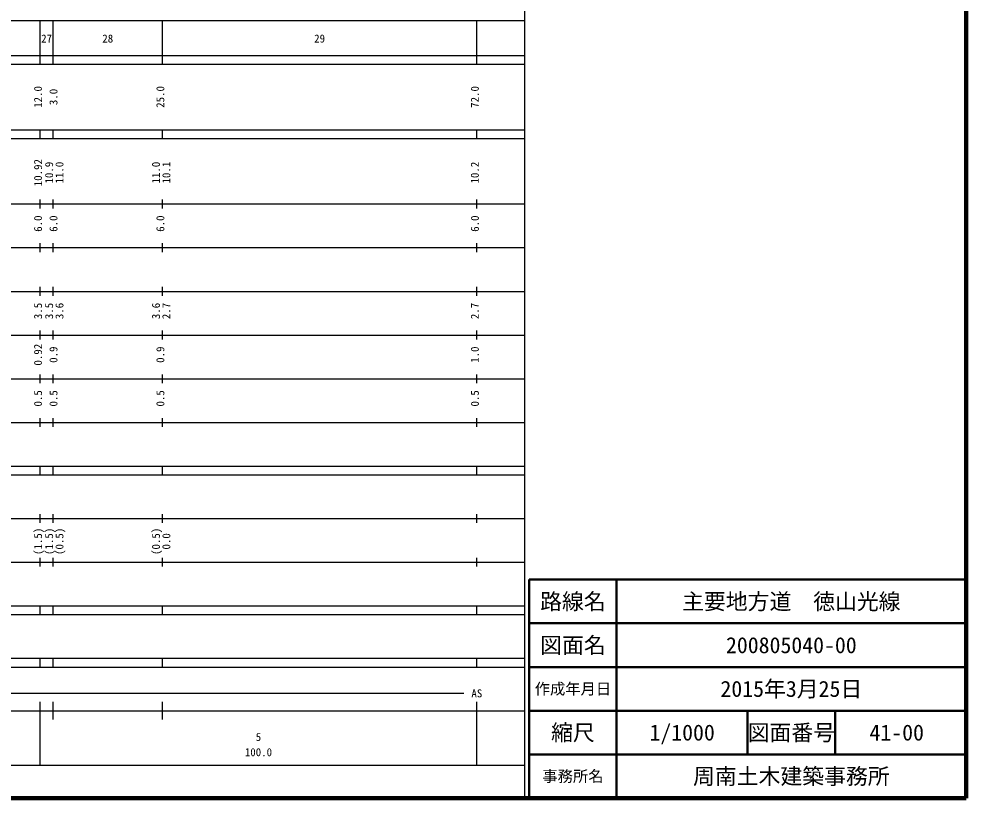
# Model space of a CAD drawing. Units: millimetres on the paper, enlarged 1000 times. Extents: x 40000 to 680000, y 20000 to 380000.
# Drawn here: x 463168 to 680000, y 20000 to 198357 of the extents above; entities that cross this region are included whole.
import ezdxf
from ezdxf.enums import TextEntityAlignment as Align

# ---------------------------------------------------------------- set-up
doc = ezdxf.new("R2010")
doc.units = ezdxf.units.MM
doc.header["$LTSCALE"] = 1000
for name, color, linetype, lineweight in [('M-TTL', 2, 'Continuous', 140), ('M-TTL-BAND', 7, 'Continuous', 25), ('M-TTL-FRAM', 2, 'Continuous', 50), ('M-TTL-LINE', 7, 'Continuous', 50)]:
    doc.layers.add(name, color=color, linetype=linetype, lineweight=lineweight)
doc.layers.add('M-TTL-TXT', color=7, linetype='Continuous')
doc.styles.add('ＭＳ ゴシック', font='')
doc.styles.get('ＭＳ ゴシック').set_extended_font_data('MS Gothic')

msp = doc.modelspace()

# ---------------------------------------------------------------- linework, layer by layer
at = {"layer": 'M-TTL'}
for p, q in [((680000, 20000), (680000, 380000)), ((40000, 20000), (680000, 20000))]:
    msp.add_line(p, q, dxfattribs=at)
at = {"layer": 'M-TTL-BAND'}
for p, q in [((579000, 20000), (579000, 370000)), ((68000, 198000), (579000, 198000)), ((468000, 188000), (468000, 198000)), ((471000, 188000), (471000, 198000)), ((496000, 188000), (496000, 198000)), ((568000, 188000), (568000, 198000)), ((40000, 190000), (579000, 190000)), ((40000, 188000), (579000, 188000)), ((40000, 173000), (579000, 173000)), ((468000, 171000), (468000, 173000)), ((471000, 171000), (471000, 173000)), ((496000, 171000), (496000, 173000)), ((568000, 171000), (568000, 173000)), ((40000, 171000), (579000, 171000)), ((468000, 155000), (468000, 157000)), ((471000, 155000), (471000, 157000)), ((496000, 155000), (496000, 157000)), ((568000, 155000), (568000, 157000)), ((40000, 156000), (579000, 156000)), ((46000, 146000), (579000, 146000)), ((468000, 145000), (468000, 147000)), ((471000, 145000), (471000, 147000)), ((496000, 145000), (496000, 147000)), ((568000, 145000), (568000, 147000)), ((468000, 135000), (468000, 137000)), ((471000, 135000), (471000, 137000)), ((496000, 135000), (496000, 137000)), ((568000, 135000), (568000, 137000)), ((52000, 136000), (579000, 136000)), ((46000, 126000), (579000, 126000)), ((468000, 125000), (468000, 127000)), ((471000, 125000), (471000, 127000)), ((496000, 125000), (496000, 127000)), ((568000, 125000), (568000, 127000)), ((52000, 116000), (579000, 116000)), ((468000, 115000), (468000, 117000)), ((471000, 115000), (471000, 117000)), ((496000, 115000), (496000, 117000)), ((568000, 115000), (568000, 117000)), ((468000, 105000), (468000, 107000)), ((471000, 105000), (471000, 107000)), ((496000, 105000), (496000, 107000)), ((568000, 105000), (568000, 107000)), ((46000, 106000), (579000, 106000)), ((40000, 96000), (579000, 96000)), ((468000, 94000), (468000, 96000)), ((471000, 94000), (471000, 96000)), ((496000, 94000), (496000, 96000)), ((568000, 94000), (568000, 96000)), ((40000, 94000), (579000, 94000)), ((468000, 83000), (468000, 85000)), ((471000, 83000), (471000, 85000)), ((496000, 83000), (496000, 85000)), ((568000, 83000), (568000, 85000)), ((49000, 84000), (579000, 84000)), ((40000, 74000), (579000, 74000)), ((468000, 73000), (468000, 75000)), ((471000, 73000), (471000, 75000)), ((496000, 73000), (496000, 75000)), ((568000, 73000), (568000, 75000)), ((40000, 64000), (579000, 64000)), ((468000, 62000), (468000, 64000)), ((471000, 62000), (471000, 64000)), ((496000, 62000), (496000, 64000)), ((568000, 62000), (568000, 64000)), ((40000, 62000), (579000, 62000)), ((40000, 52000), (579000, 52000)), ((40000, 50000), (579000, 50000)), ((468000, 50000), (468000, 52000)), ((471000, 50000), (471000, 52000)), ((496000, 50000), (496000, 52000)), ((568000, 50000), (568000, 52000)), ((71000, 44000), (565000, 44000)), ((468000, 27500), (468000, 42000)), ((471000, 38000), (471000, 42000)), ((496000, 38000), (496000, 42000)), ((568000, 27500), (568000, 42000)), ((40000, 40000), (579000, 40000)), ((68000, 27500), (579000, 27500))]:
    msp.add_line(p, q, dxfattribs=at)
at = {"layer": 'M-TTL-FRAM'}
for p, q in [((680000, 70000), (580000, 70000)), ((580000, 70000), (580000, 20000))]:
    msp.add_line(p, q, dxfattribs=at)
at = {"layer": 'M-TTL-LINE'}
for p, q in [((600000, 70000), (600000, 20000)), ((680000, 60000), (580000, 60000)), ((680000, 50000), (580000, 50000)), ((680000, 40000), (580000, 40000)), ((630000, 40000), (630000, 30000)), ((650000, 40000), (650000, 30000)), ((680000, 30000), (580000, 30000))]:
    msp.add_line(p, q, dxfattribs=at)

# ---------------------------------------------------------------- texts
at = {"layer": 'M-TTL-BAND', "style": 'ＭＳ ゴシック'}
for s, p in [('27', (469500, 192405)), ('28', (483500, 192405)), ('29', (532000, 192405)), ('AS', (568000, 42500)), ('5', (518000, 32523)), ('100.0', (518000, 29033))]:
    msp.add_text(s, height=1833, dxfattribs=at).set_placement(p, align=Align.BOTTOM_CENTER)
for s, p in [('12.0', (469000, 180500)), ('3.0', (472532, 180500)), ('25.0', (497000, 180500)), ('72.0', (569000, 180500)), ('10.92', (469000, 163174)), ('10.9', (471532, 163174)), ('11.0', (473902, 163174)), ('11.0', (496000, 163174)), ('10.1', (498370, 163174)), ('10.2', (569000, 163174)), ('6.0', (469000, 151500)), ('6.0', (472532, 151500)), ('6.0', (497000, 151500)), ('6.0', (569000, 151500)), ('3.5', (469000, 131500)), ('3.5', (471532, 131500)), ('3.6', (473902, 131500)), ('3.6', (496000, 131500)), ('2.7', (498370, 131500)), ('2.7', (569000, 131500)), ('0.92', (469000, 121500)), ('0.9', (472532, 121500)), ('0.9', (497000, 121500)), ('1.0', (569000, 121500)), ('0.5', (469000, 111500)), ('0.5', (472532, 111500)), ('0.5', (497000, 111500)), ('0.5', (569000, 111500)), ('(1.5)', (469000, 78764)), ('(1.5)', (471532, 78764)), ('(0.5)', (473902, 78764)), ('(0.5)', (496000, 78764)), ('0.0', (498370, 78764))]:
    msp.add_text(s, height=1833, rotation=90, dxfattribs=at).set_placement(p, align=Align.BOTTOM_CENTER)
at = {"layer": 'M-TTL-TXT', "style": 'ＭＳ ゴシック'}
for s, height, p in [('路線名', 3666, (590000, 65000)), ('路線名', 3666, (590000, 65000)), ('主要地方道\u3000徳山光線', 3666, (640000, 65000)), ('図面名', 3666, (590000, 55000)), ('図面名', 3666, (590000, 55000)), ('200805040-00', 3666, (640000, 55000)), ('作成年月日', 2566, (590000, 45000)), ('作成年月日', 2566, (590000, 45000)), ('2015年3月25日', 3666, (640000, 45000)), ('縮尺', 3666, (590000, 35000)), ('縮尺', 3666, (590000, 35000)), ('1/1000', 3666, (615000, 35000)), ('図面番号', 3666, (640000, 35000)), ('図面番号', 3666, (640000, 35000)), ('41-00', 3666, (664125, 35000)), ('事務所名', 2566, (590000, 25000)), ('事務所名', 2566, (590000, 25000)), ('周南土木建築事務所', 3666, (640000, 25000))]:
    msp.add_text(s, height=height, dxfattribs=at).set_placement(p, align=Align.MIDDLE_CENTER)

doc.saveas('drawing.dxf')
